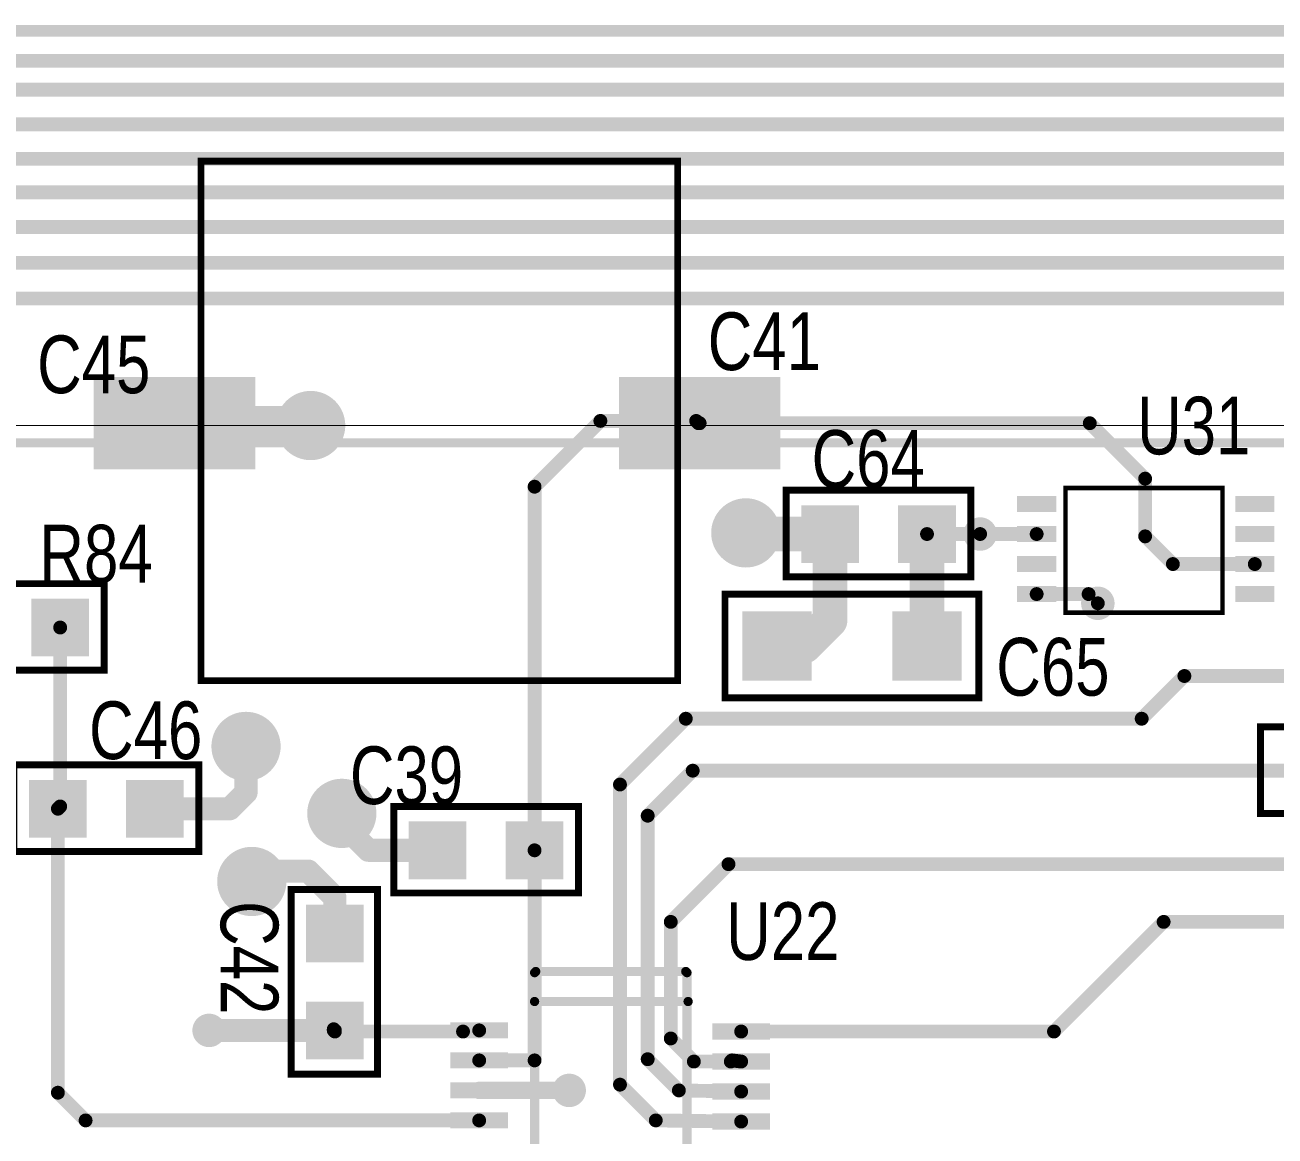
# Model space of a CAD drawing. Extents: x 0 to 8.76, y 0.02 to 4.83.
# Drawn here: x 2.212 to 3.295, y 3.869 to 4.831 of the extents above; entities that cross this region are included whole.
import ezdxf

# ---------------------------------------------------------------- set-up
doc = ezdxf.new("R2010")
doc.units = 0

msp = doc.modelspace()

# ---------------------------------------------------------------- linework, layer by layer
for points, const_width in [([(8.684, 0.028), (0.778, 0.029), (0.778, 4.826), (8.686, 4.826), (8.686, 0.028), (8.684, 0.028)], 0.01), ([(1.051, 2.331), (8.563, 2.331), (8.563, 4.484), (1.051, 4.484), (1.051, 2.331)], 0.001)]:
    msp.add_lwpolyline(points, close=True, dxfattribs=dict(const_width=const_width))
at = {"layer": 'DRL'}
for points, const_width in [([(2.449, 4.484, 1), (2.469, 4.484, 1)], 0.02), ([(2.449, 4.484, 1), (2.469, 4.484, 1)], 0.02), ([(2.449, 4.484, 1), (2.469, 4.484, 1)], 0.02), ([(2.826, 4.391, 1), (2.846, 4.391, 1)], 0.02), ([(3.034, 4.39, 1), (3.044, 4.39, 1)], 0.01), ([(3.136, 4.33, 1), (3.146, 4.33, 1)], 0.01), ([(2.393, 4.206, 1), (2.413, 4.206, 1)], 0.02), ([(2.393, 4.206, 1), (2.413, 4.206, 1)], 0.02), ([(2.476, 4.148, 1), (2.496, 4.148, 1)], 0.02), ([(2.476, 4.148, 1), (2.496, 4.148, 1)], 0.02), ([(2.398, 4.089, 1), (2.418, 4.089, 1)], 0.02), ([(2.398, 4.089, 1), (2.418, 4.089, 1)], 0.02), ([(2.366, 3.96, 1), (2.376, 3.96, 1)], 0.01), ([(2.678, 3.908, 1), (2.688, 3.908, 1)], 0.01)]:
    msp.add_lwpolyline(points, format="xyb", close=True, dxfattribs=dict(at, const_width=const_width))
at = {"layer": 'FAB'}
for points, const_width in [([(2.449, 4.484, 1), (2.469, 4.484, 1)], 0.02), ([(2.449, 4.484, 1), (2.469, 4.484, 1)], 0.02), ([(2.449, 4.484, 1), (2.469, 4.484, 1)], 0.02), ([(2.826, 4.391, 1), (2.846, 4.391, 1)], 0.02), ([(3.034, 4.39, 1), (3.044, 4.39, 1)], 0.01), ([(3.136, 4.33, 1), (3.146, 4.33, 1)], 0.01), ([(2.393, 4.206, 1), (2.413, 4.206, 1)], 0.02), ([(2.393, 4.206, 1), (2.413, 4.206, 1)], 0.02), ([(2.476, 4.148, 1), (2.496, 4.148, 1)], 0.02), ([(2.476, 4.148, 1), (2.496, 4.148, 1)], 0.02), ([(2.398, 4.089, 1), (2.418, 4.089, 1)], 0.02), ([(2.398, 4.089, 1), (2.418, 4.089, 1)], 0.02), ([(2.366, 3.96, 1), (2.376, 3.96, 1)], 0.01), ([(2.678, 3.908, 1), (2.688, 3.908, 1)], 0.01)]:
    msp.add_lwpolyline(points, format="xyb", close=True, dxfattribs=dict(at, const_width=const_width))
at = {"layer": 'GND'}
for points, const_width in [([(2.447, 4.484, 1), (2.471, 4.484, 1)], 0.025), ([(2.447, 4.484, 1), (2.471, 4.484, 1)], 0.025), ([(2.447, 4.484, 1), (2.471, 4.484, 1)], 0.025), ([(2.824, 4.391, 1), (2.848, 4.391, 1)], 0.025), ([(3.033, 4.39, 1), (3.045, 4.39, 1)], 0.012), ([(3.135, 4.33, 1), (3.147, 4.33, 1)], 0.012), ([(2.391, 4.206, 1), (2.415, 4.206, 1)], 0.025), ([(2.391, 4.206, 1), (2.415, 4.206, 1)], 0.025), ([(2.474, 4.148, 1), (2.498, 4.148, 1)], 0.025), ([(2.474, 4.148, 1), (2.498, 4.148, 1)], 0.025), ([(2.396, 4.089, 1), (2.42, 4.089, 1)], 0.025), ([(2.396, 4.089, 1), (2.42, 4.089, 1)], 0.025), ([(2.365, 3.96, 1), (2.377, 3.96, 1)], 0.012), ([(2.677, 3.908, 1), (2.689, 3.908, 1)], 0.012)]:
    msp.add_lwpolyline(points, format="xyb", close=True, dxfattribs=dict(at, const_width=const_width))
at = {"layer": 'I10'}
for points, const_width in [([(2.447, 4.484, 1), (2.471, 4.484, 1)], 0.025), ([(2.447, 4.484, 1), (2.471, 4.484, 1)], 0.025), ([(2.447, 4.484, 1), (2.471, 4.484, 1)], 0.025), ([(2.824, 4.391, 1), (2.848, 4.391, 1)], 0.025), ([(3.033, 4.39, 1), (3.045, 4.39, 1)], 0.012), ([(3.135, 4.33, 1), (3.147, 4.33, 1)], 0.012), ([(2.391, 4.206, 1), (2.415, 4.206, 1)], 0.025), ([(2.391, 4.206, 1), (2.415, 4.206, 1)], 0.025), ([(2.474, 4.148, 1), (2.498, 4.148, 1)], 0.025), ([(2.474, 4.148, 1), (2.498, 4.148, 1)], 0.025), ([(2.396, 4.089, 1), (2.42, 4.089, 1)], 0.025), ([(2.396, 4.089, 1), (2.42, 4.089, 1)], 0.025), ([(2.365, 3.96, 1), (2.377, 3.96, 1)], 0.012), ([(2.677, 3.908, 1), (2.689, 3.908, 1)], 0.012)]:
    msp.add_lwpolyline(points, format="xyb", close=True, dxfattribs=dict(at, const_width=const_width))
at = {"layer": 'I11'}
for points, const_width in [([(2.447, 4.484, 1), (2.471, 4.484, 1)], 0.025), ([(2.447, 4.484, 1), (2.471, 4.484, 1)], 0.025), ([(2.447, 4.484, 1), (2.471, 4.484, 1)], 0.025), ([(2.824, 4.391, 1), (2.848, 4.391, 1)], 0.025), ([(3.033, 4.39, 1), (3.045, 4.39, 1)], 0.012), ([(3.135, 4.33, 1), (3.147, 4.33, 1)], 0.012), ([(2.391, 4.206, 1), (2.415, 4.206, 1)], 0.025), ([(2.391, 4.206, 1), (2.415, 4.206, 1)], 0.025), ([(2.474, 4.148, 1), (2.498, 4.148, 1)], 0.025), ([(2.474, 4.148, 1), (2.498, 4.148, 1)], 0.025), ([(2.396, 4.089, 1), (2.42, 4.089, 1)], 0.025), ([(2.396, 4.089, 1), (2.42, 4.089, 1)], 0.025), ([(2.365, 3.96, 1), (2.377, 3.96, 1)], 0.012), ([(2.677, 3.908, 1), (2.689, 3.908, 1)], 0.012)]:
    msp.add_lwpolyline(points, format="xyb", close=True, dxfattribs=dict(at, const_width=const_width))
at = {"layer": 'I12'}
for points, const_width in [([(2.447, 4.484, 1), (2.471, 4.484, 1)], 0.025), ([(2.447, 4.484, 1), (2.471, 4.484, 1)], 0.025), ([(2.447, 4.484, 1), (2.471, 4.484, 1)], 0.025), ([(2.824, 4.391, 1), (2.848, 4.391, 1)], 0.025), ([(3.033, 4.39, 1), (3.045, 4.39, 1)], 0.012), ([(3.135, 4.33, 1), (3.147, 4.33, 1)], 0.012), ([(2.391, 4.206, 1), (2.415, 4.206, 1)], 0.025), ([(2.391, 4.206, 1), (2.415, 4.206, 1)], 0.025), ([(2.474, 4.148, 1), (2.498, 4.148, 1)], 0.025), ([(2.474, 4.148, 1), (2.498, 4.148, 1)], 0.025), ([(2.396, 4.089, 1), (2.42, 4.089, 1)], 0.025), ([(2.396, 4.089, 1), (2.42, 4.089, 1)], 0.025), ([(2.365, 3.96, 1), (2.377, 3.96, 1)], 0.012), ([(2.677, 3.908, 1), (2.689, 3.908, 1)], 0.012)]:
    msp.add_lwpolyline(points, format="xyb", close=True, dxfattribs=dict(at, const_width=const_width))
at = {"layer": 'IN3'}
for points, const_width in [([(2.447, 4.484, 1), (2.471, 4.484, 1)], 0.025), ([(2.447, 4.484, 1), (2.471, 4.484, 1)], 0.025), ([(2.447, 4.484, 1), (2.471, 4.484, 1)], 0.025), ([(2.824, 4.391, 1), (2.848, 4.391, 1)], 0.025), ([(3.033, 4.39, 1), (3.045, 4.39, 1)], 0.012), ([(3.135, 4.33, 1), (3.147, 4.33, 1)], 0.012), ([(2.391, 4.206, 1), (2.415, 4.206, 1)], 0.025), ([(2.391, 4.206, 1), (2.415, 4.206, 1)], 0.025), ([(2.474, 4.148, 1), (2.498, 4.148, 1)], 0.025), ([(2.474, 4.148, 1), (2.498, 4.148, 1)], 0.025), ([(2.396, 4.089, 1), (2.42, 4.089, 1)], 0.025), ([(2.396, 4.089, 1), (2.42, 4.089, 1)], 0.025), ([(2.365, 3.96, 1), (2.377, 3.96, 1)], 0.012), ([(2.677, 3.908, 1), (2.689, 3.908, 1)], 0.012)]:
    msp.add_lwpolyline(points, format="xyb", close=True, dxfattribs=dict(at, const_width=const_width))
at = {"layer": 'IN4'}
for points, const_width in [([(2.447, 4.484, 1), (2.471, 4.484, 1)], 0.025), ([(2.447, 4.484, 1), (2.471, 4.484, 1)], 0.025), ([(2.447, 4.484, 1), (2.471, 4.484, 1)], 0.025), ([(2.824, 4.391, 1), (2.848, 4.391, 1)], 0.025), ([(3.033, 4.39, 1), (3.045, 4.39, 1)], 0.012), ([(3.135, 4.33, 1), (3.147, 4.33, 1)], 0.012), ([(2.391, 4.206, 1), (2.415, 4.206, 1)], 0.025), ([(2.391, 4.206, 1), (2.415, 4.206, 1)], 0.025), ([(2.474, 4.148, 1), (2.498, 4.148, 1)], 0.025), ([(2.474, 4.148, 1), (2.498, 4.148, 1)], 0.025), ([(2.396, 4.089, 1), (2.42, 4.089, 1)], 0.025), ([(2.396, 4.089, 1), (2.42, 4.089, 1)], 0.025), ([(2.365, 3.96, 1), (2.377, 3.96, 1)], 0.012), ([(2.677, 3.908, 1), (2.689, 3.908, 1)], 0.012)]:
    msp.add_lwpolyline(points, format="xyb", close=True, dxfattribs=dict(at, const_width=const_width))
at = {"layer": 'IN5'}
for points, const_width in [([(2.447, 4.484, 1), (2.471, 4.484, 1)], 0.025), ([(2.447, 4.484, 1), (2.471, 4.484, 1)], 0.025), ([(2.447, 4.484, 1), (2.471, 4.484, 1)], 0.025), ([(2.824, 4.391, 1), (2.848, 4.391, 1)], 0.025), ([(3.033, 4.39, 1), (3.045, 4.39, 1)], 0.012), ([(3.135, 4.33, 1), (3.147, 4.33, 1)], 0.012), ([(2.391, 4.206, 1), (2.415, 4.206, 1)], 0.025), ([(2.391, 4.206, 1), (2.415, 4.206, 1)], 0.025), ([(2.474, 4.148, 1), (2.498, 4.148, 1)], 0.025), ([(2.474, 4.148, 1), (2.498, 4.148, 1)], 0.025), ([(2.396, 4.089, 1), (2.42, 4.089, 1)], 0.025), ([(2.396, 4.089, 1), (2.42, 4.089, 1)], 0.025), ([(2.365, 3.96, 1), (2.377, 3.96, 1)], 0.012), ([(2.677, 3.908, 1), (2.689, 3.908, 1)], 0.012)]:
    msp.add_lwpolyline(points, format="xyb", close=True, dxfattribs=dict(at, const_width=const_width))
at = {"layer": 'IN6'}
for points, const_width in [([(2.447, 4.484, 1), (2.471, 4.484, 1)], 0.025), ([(2.447, 4.484, 1), (2.471, 4.484, 1)], 0.025), ([(2.447, 4.484, 1), (2.471, 4.484, 1)], 0.025), ([(2.824, 4.391, 1), (2.848, 4.391, 1)], 0.025), ([(3.033, 4.39, 1), (3.045, 4.39, 1)], 0.012), ([(3.135, 4.33, 1), (3.147, 4.33, 1)], 0.012), ([(2.391, 4.206, 1), (2.415, 4.206, 1)], 0.025), ([(2.391, 4.206, 1), (2.415, 4.206, 1)], 0.025), ([(2.474, 4.148, 1), (2.498, 4.148, 1)], 0.025), ([(2.474, 4.148, 1), (2.498, 4.148, 1)], 0.025), ([(2.396, 4.089, 1), (2.42, 4.089, 1)], 0.025), ([(2.396, 4.089, 1), (2.42, 4.089, 1)], 0.025), ([(2.365, 3.96, 1), (2.377, 3.96, 1)], 0.012), ([(2.677, 3.908, 1), (2.689, 3.908, 1)], 0.012)]:
    msp.add_lwpolyline(points, format="xyb", close=True, dxfattribs=dict(at, const_width=const_width))
at = {"layer": 'IN7'}
for points, const_width in [([(2.447, 4.484, 1), (2.471, 4.484, 1)], 0.025), ([(2.447, 4.484, 1), (2.471, 4.484, 1)], 0.025), ([(2.447, 4.484, 1), (2.471, 4.484, 1)], 0.025), ([(2.824, 4.391, 1), (2.848, 4.391, 1)], 0.025), ([(3.033, 4.39, 1), (3.045, 4.39, 1)], 0.012), ([(3.135, 4.33, 1), (3.147, 4.33, 1)], 0.012), ([(2.391, 4.206, 1), (2.415, 4.206, 1)], 0.025), ([(2.391, 4.206, 1), (2.415, 4.206, 1)], 0.025), ([(2.474, 4.148, 1), (2.498, 4.148, 1)], 0.025), ([(2.474, 4.148, 1), (2.498, 4.148, 1)], 0.025), ([(2.396, 4.089, 1), (2.42, 4.089, 1)], 0.025), ([(2.396, 4.089, 1), (2.42, 4.089, 1)], 0.025), ([(2.365, 3.96, 1), (2.377, 3.96, 1)], 0.012), ([(2.677, 3.908, 1), (2.689, 3.908, 1)], 0.012)]:
    msp.add_lwpolyline(points, format="xyb", close=True, dxfattribs=dict(at, const_width=const_width))
at = {"layer": 'IN8'}
for points, const_width in [([(2.447, 4.484, 1), (2.471, 4.484, 1)], 0.025), ([(2.447, 4.484, 1), (2.471, 4.484, 1)], 0.025), ([(2.447, 4.484, 1), (2.471, 4.484, 1)], 0.025), ([(2.824, 4.391, 1), (2.848, 4.391, 1)], 0.025), ([(3.033, 4.39, 1), (3.045, 4.39, 1)], 0.012), ([(3.135, 4.33, 1), (3.147, 4.33, 1)], 0.012), ([(2.391, 4.206, 1), (2.415, 4.206, 1)], 0.025), ([(2.391, 4.206, 1), (2.415, 4.206, 1)], 0.025), ([(2.474, 4.148, 1), (2.498, 4.148, 1)], 0.025), ([(2.474, 4.148, 1), (2.498, 4.148, 1)], 0.025), ([(2.396, 4.089, 1), (2.42, 4.089, 1)], 0.025), ([(2.396, 4.089, 1), (2.42, 4.089, 1)], 0.025), ([(2.365, 3.96, 1), (2.377, 3.96, 1)], 0.012), ([(2.677, 3.908, 1), (2.689, 3.908, 1)], 0.012)]:
    msp.add_lwpolyline(points, format="xyb", close=True, dxfattribs=dict(at, const_width=const_width))
at = {"layer": 'IN9'}
for points, const_width in [([(2.447, 4.484, 1), (2.471, 4.484, 1)], 0.025), ([(2.447, 4.484, 1), (2.471, 4.484, 1)], 0.025), ([(2.447, 4.484, 1), (2.471, 4.484, 1)], 0.025), ([(2.824, 4.391, 1), (2.848, 4.391, 1)], 0.025), ([(3.033, 4.39, 1), (3.045, 4.39, 1)], 0.012), ([(3.135, 4.33, 1), (3.147, 4.33, 1)], 0.012), ([(2.391, 4.206, 1), (2.415, 4.206, 1)], 0.025), ([(2.391, 4.206, 1), (2.415, 4.206, 1)], 0.025), ([(2.474, 4.148, 1), (2.498, 4.148, 1)], 0.025), ([(2.474, 4.148, 1), (2.498, 4.148, 1)], 0.025), ([(2.396, 4.089, 1), (2.42, 4.089, 1)], 0.025), ([(2.396, 4.089, 1), (2.42, 4.089, 1)], 0.025), ([(2.365, 3.96, 1), (2.377, 3.96, 1)], 0.012), ([(2.677, 3.908, 1), (2.689, 3.908, 1)], 0.012)]:
    msp.add_lwpolyline(points, format="xyb", close=True, dxfattribs=dict(at, const_width=const_width))
at = {"layer": 'NOT'}
for points, const_width in [([(2.449, 4.484, 1), (2.469, 4.484, 1)], 0.02), ([(2.449, 4.484, 1), (2.469, 4.484, 1)], 0.02), ([(2.449, 4.484, 1), (2.469, 4.484, 1)], 0.02), ([(2.826, 4.391, 1), (2.846, 4.391, 1)], 0.02), ([(3.034, 4.39, 1), (3.044, 4.39, 1)], 0.01), ([(3.136, 4.33, 1), (3.146, 4.33, 1)], 0.01), ([(2.393, 4.206, 1), (2.413, 4.206, 1)], 0.02), ([(2.393, 4.206, 1), (2.413, 4.206, 1)], 0.02), ([(2.476, 4.148, 1), (2.496, 4.148, 1)], 0.02), ([(2.476, 4.148, 1), (2.496, 4.148, 1)], 0.02), ([(2.398, 4.089, 1), (2.418, 4.089, 1)], 0.02), ([(2.398, 4.089, 1), (2.418, 4.089, 1)], 0.02), ([(2.366, 3.96, 1), (2.376, 3.96, 1)], 0.01), ([(2.678, 3.908, 1), (2.688, 3.908, 1)], 0.01)]:
    msp.add_lwpolyline(points, format="xyb", close=True, dxfattribs=dict(at, const_width=const_width))
at = {"layer": 'PWR'}
for points, const_width in [([(2.447, 4.484, 1), (2.471, 4.484, 1)], 0.025), ([(2.447, 4.484, 1), (2.471, 4.484, 1)], 0.025), ([(2.447, 4.484, 1), (2.471, 4.484, 1)], 0.025), ([(2.824, 4.391, 1), (2.848, 4.391, 1)], 0.025), ([(3.033, 4.39, 1), (3.045, 4.39, 1)], 0.012), ([(3.135, 4.33, 1), (3.147, 4.33, 1)], 0.012), ([(2.391, 4.206, 1), (2.415, 4.206, 1)], 0.025), ([(2.391, 4.206, 1), (2.415, 4.206, 1)], 0.025), ([(2.474, 4.148, 1), (2.498, 4.148, 1)], 0.025), ([(2.474, 4.148, 1), (2.498, 4.148, 1)], 0.025), ([(2.396, 4.089, 1), (2.42, 4.089, 1)], 0.025), ([(2.396, 4.089, 1), (2.42, 4.089, 1)], 0.025), ([(2.365, 3.96, 1), (2.377, 3.96, 1)], 0.012), ([(2.677, 3.908, 1), (2.689, 3.908, 1)], 0.012)]:
    msp.add_lwpolyline(points, format="xyb", close=True, dxfattribs=dict(at, const_width=const_width))
at = {"layer": 'SMT'}
for points, const_width in [([(2.444, 4.484, 1), (2.474, 4.484, 1)], 0.03), ([(2.444, 4.484, 1), (2.474, 4.484, 1)], 0.03), ([(2.444, 4.484, 1), (2.474, 4.484, 1)], 0.03), ([(2.821, 4.391, 1), (2.851, 4.391, 1)], 0.03), ([(3.032, 4.39, 1), (3.046, 4.39, 1)], 0.015), ([(3.134, 4.33, 1), (3.148, 4.33, 1)], 0.015), ([(2.388, 4.206, 1), (2.418, 4.206, 1)], 0.03), ([(2.388, 4.206, 1), (2.418, 4.206, 1)], 0.03), ([(2.471, 4.148, 1), (2.501, 4.148, 1)], 0.03), ([(2.471, 4.148, 1), (2.501, 4.148, 1)], 0.03), ([(2.393, 4.089, 1), (2.423, 4.089, 1)], 0.03), ([(2.393, 4.089, 1), (2.423, 4.089, 1)], 0.03), ([(2.364, 3.96, 1), (2.378, 3.96, 1)], 0.015), ([(2.676, 3.908, 1), (2.69, 3.908, 1)], 0.015)]:
    msp.add_lwpolyline(points, format="xyb", close=True, dxfattribs=dict(at, const_width=const_width))
for points in [[(2.271, 4.446), (2.411, 4.446), (2.271, 4.526), (2.411, 4.526)], [(2.726, 4.446), (2.866, 4.446), (2.726, 4.526), (2.866, 4.526)], [(3.071, 4.409), (3.105, 4.409), (3.071, 4.423), (3.105, 4.423)], [(3.26, 4.409), (3.294, 4.409), (3.26, 4.423), (3.294, 4.423)], [(2.884, 4.365), (2.934, 4.365), (2.884, 4.415), (2.934, 4.415)], [(2.968, 4.365), (3.018, 4.365), (2.968, 4.415), (3.018, 4.415)], [(3.071, 4.383), (3.105, 4.383), (3.071, 4.397), (3.105, 4.397)], [(3.26, 4.383), (3.294, 4.383), (3.26, 4.397), (3.294, 4.397)], [(3.071, 4.357), (3.105, 4.357), (3.071, 4.371), (3.105, 4.371)], [(3.26, 4.357), (3.294, 4.357), (3.26, 4.371), (3.294, 4.371)], [(3.071, 4.331), (3.105, 4.331), (3.071, 4.345), (3.105, 4.345)], [(3.26, 4.331), (3.294, 4.331), (3.26, 4.345), (3.294, 4.345)], [(2.217, 4.284), (2.267, 4.284), (2.217, 4.334), (2.267, 4.334)], [(2.833, 4.263), (2.893, 4.263), (2.833, 4.323), (2.893, 4.323)], [(2.963, 4.263), (3.023, 4.263), (2.963, 4.323), (3.023, 4.323)], [(2.215, 4.127), (2.265, 4.127), (2.215, 4.177), (2.265, 4.177)], [(2.299, 4.127), (2.349, 4.127), (2.299, 4.177), (2.349, 4.177)], [(2.544, 4.091), (2.594, 4.091), (2.544, 4.141), (2.594, 4.141)], [(2.628, 4.091), (2.678, 4.091), (2.628, 4.141), (2.678, 4.141)], [(2.455, 4.019), (2.505, 4.019), (2.455, 4.069), (2.505, 4.069)], [(2.455, 3.935), (2.505, 3.935), (2.455, 3.985), (2.505, 3.985)], [(2.58, 3.953), (2.63, 3.953), (2.58, 3.967), (2.63, 3.967)], [(2.807, 3.952), (2.857, 3.952), (2.807, 3.966), (2.857, 3.966)], [(2.58, 3.927), (2.63, 3.927), (2.58, 3.941), (2.63, 3.941)], [(2.807, 3.926), (2.857, 3.926), (2.807, 3.94), (2.857, 3.94)], [(2.58, 3.901), (2.63, 3.901), (2.58, 3.915), (2.63, 3.915)], [(2.807, 3.9), (2.857, 3.9), (2.807, 3.914), (2.857, 3.914)], [(2.58, 3.875), (2.63, 3.875), (2.58, 3.889), (2.63, 3.889)], [(2.807, 3.874), (2.857, 3.874), (2.807, 3.888), (2.857, 3.888)]]:
    msp.add_solid(points, dxfattribs=at)
at = {"layer": 'SPT'}
for points in [[(2.271, 4.446), (2.411, 4.446), (2.271, 4.526), (2.411, 4.526)], [(2.726, 4.446), (2.866, 4.446), (2.726, 4.526), (2.866, 4.526)], [(3.071, 4.409), (3.105, 4.409), (3.071, 4.423), (3.105, 4.423)], [(3.26, 4.409), (3.294, 4.409), (3.26, 4.423), (3.294, 4.423)], [(2.884, 4.365), (2.934, 4.365), (2.884, 4.415), (2.934, 4.415)], [(2.968, 4.365), (3.018, 4.365), (2.968, 4.415), (3.018, 4.415)], [(3.071, 4.383), (3.105, 4.383), (3.071, 4.397), (3.105, 4.397)], [(3.26, 4.383), (3.294, 4.383), (3.26, 4.397), (3.294, 4.397)], [(3.071, 4.357), (3.105, 4.357), (3.071, 4.371), (3.105, 4.371)], [(3.26, 4.357), (3.294, 4.357), (3.26, 4.371), (3.294, 4.371)], [(3.071, 4.331), (3.105, 4.331), (3.071, 4.345), (3.105, 4.345)], [(3.26, 4.331), (3.294, 4.331), (3.26, 4.345), (3.294, 4.345)], [(2.217, 4.284), (2.267, 4.284), (2.217, 4.334), (2.267, 4.334)], [(2.833, 4.263), (2.893, 4.263), (2.833, 4.323), (2.893, 4.323)], [(2.963, 4.263), (3.023, 4.263), (2.963, 4.323), (3.023, 4.323)], [(2.215, 4.127), (2.265, 4.127), (2.215, 4.177), (2.265, 4.177)], [(2.299, 4.127), (2.349, 4.127), (2.299, 4.177), (2.349, 4.177)], [(2.544, 4.091), (2.594, 4.091), (2.544, 4.141), (2.594, 4.141)], [(2.628, 4.091), (2.678, 4.091), (2.628, 4.141), (2.678, 4.141)], [(2.455, 4.019), (2.505, 4.019), (2.455, 4.069), (2.505, 4.069)], [(2.455, 3.935), (2.505, 3.935), (2.455, 3.985), (2.505, 3.985)], [(2.58, 3.953), (2.63, 3.953), (2.58, 3.967), (2.63, 3.967)], [(2.807, 3.952), (2.857, 3.952), (2.807, 3.966), (2.857, 3.966)], [(2.58, 3.927), (2.63, 3.927), (2.58, 3.941), (2.63, 3.941)], [(2.807, 3.926), (2.857, 3.926), (2.807, 3.94), (2.857, 3.94)], [(2.58, 3.901), (2.63, 3.901), (2.58, 3.915), (2.63, 3.915)], [(2.807, 3.9), (2.857, 3.9), (2.807, 3.914), (2.857, 3.914)], [(2.58, 3.875), (2.63, 3.875), (2.58, 3.889), (2.63, 3.889)], [(2.807, 3.874), (2.857, 3.874), (2.807, 3.888), (2.857, 3.888)]]:
    msp.add_solid(points, dxfattribs=at)
at = {"layer": 'SST'}
for points, const_width in [([(2.777, 4.553), (2.777, 4.713), (2.364, 4.713), (2.364, 4.263), (2.777, 4.263), (2.777, 4.553)], 0.006), ([(1.066, 4.467), (1.066, 2.346), (8.547, 2.346), (8.548, 2.365), (8.548, 4.469), (1.067, 4.469), (1.067, 4.468), (1.066, 4.467)], 0.008), ([(3.031, 4.353), (2.871, 4.353), (2.871, 4.353), (2.871, 4.428), (3.031, 4.428), (3.031, 4.353)], 0.006), ([(3.113, 4.322), (3.249, 4.322), (3.249, 4.43), (3.113, 4.43), (3.113, 4.322)], 0.004), ([(2.28, 4.272), (2.12, 4.272), (2.12, 4.272), (2.12, 4.347), (2.28, 4.347), (2.28, 4.272)], 0.006), ([(2.818, 4.338), (2.818, 4.248), (2.818, 4.248), (3.038, 4.248), (3.038, 4.338), (2.818, 4.338)], 0.006), ([(3.282, 4.223), (3.442, 4.223), (3.442, 4.223), (3.442, 4.148), (3.282, 4.148), (3.282, 4.223)], 0.006), ([(2.202, 4.19), (2.362, 4.19), (2.362, 4.19), (2.362, 4.115), (2.202, 4.115), (2.202, 4.19)], 0.006), ([(2.691, 4.079), (2.531, 4.079), (2.531, 4.079), (2.531, 4.154), (2.691, 4.154), (2.691, 4.079)], 0.006), ([(2.442, 3.922), (2.442, 4.082), (2.442, 4.082), (2.517, 4.082), (2.517, 3.922), (2.442, 3.922)], 0.006), ([(2.784, 4.011), (2.654, 4.011), (2.653, 4.01), (2.653, 3.734), (2.654, 3.733), (2.785, 3.733), (2.785, 4.01), (2.784, 4.011)], 0.008)]:
    msp.add_lwpolyline(points, close=True, dxfattribs=dict(at, const_width=const_width))
for points, const_width in [([(2.3625, 4.713, 1), (2.3655, 4.713, 1)], 0.003), ([(2.7755, 4.713, 1), (2.7785, 4.713, 1)], 0.003), ([(2.7755, 4.553, 1), (2.7785, 4.553, 1)], 0.003), ([(2.7755, 4.553, 1), (2.7785, 4.553, 1)], 0.003), ([(2.8695, 4.428, 1), (2.8725, 4.428, 1)], 0.003), ([(3.0295, 4.428, 1), (3.0325, 4.428, 1)], 0.003), ([(3.112, 4.43, 1), (3.114, 4.43, 1)], 0.002), ([(3.248, 4.43, 1), (3.25, 4.43, 1)], 0.002), ([(2.8695, 4.353, 1), (2.8725, 4.353, 1)], 0.003), ([(2.8695, 4.353, 1), (2.8725, 4.353, 1)], 0.003), ([(3.0295, 4.353, 1), (3.0325, 4.353, 1)], 0.003), ([(3.0295, 4.353, 1), (3.0325, 4.353, 1)], 0.003), ([(2.2785, 4.347, 1), (2.2815, 4.347, 1)], 0.003), ([(2.8165, 4.338, 1), (2.8195, 4.338, 1)], 0.003), ([(2.8165, 4.338, 1), (2.8195, 4.338, 1)], 0.003), ([(3.0365, 4.338, 1), (3.0395, 4.338, 1)], 0.003), ([(3.112, 4.322, 1), (3.114, 4.322, 1)], 0.002), ([(3.112, 4.322, 1), (3.114, 4.322, 1)], 0.002), ([(3.248, 4.322, 1), (3.25, 4.322, 1)], 0.002), ([(2.2785, 4.272, 1), (2.2815, 4.272, 1)], 0.003), ([(2.2785, 4.272, 1), (2.2815, 4.272, 1)], 0.003), ([(2.3625, 4.263, 1), (2.3655, 4.263, 1)], 0.003), ([(2.7755, 4.263, 1), (2.7785, 4.263, 1)], 0.003), ([(2.8165, 4.248, 1), (2.8195, 4.248, 1)], 0.003), ([(2.8165, 4.248, 1), (2.8195, 4.248, 1)], 0.003), ([(3.0365, 4.248, 1), (3.0395, 4.248, 1)], 0.003), ([(3.2805, 4.223, 1), (3.2835, 4.223, 1)], 0.003), ([(3.2805, 4.223, 1), (3.2835, 4.223, 1)], 0.003), ([(2.3605, 4.19, 1), (2.3635, 4.19, 1)], 0.003), ([(2.3605, 4.19, 1), (2.3635, 4.19, 1)], 0.003), ([(2.5295, 4.154, 1), (2.5325, 4.154, 1)], 0.003), ([(2.6895, 4.154, 1), (2.6925, 4.154, 1)], 0.003), ([(3.2805, 4.148, 1), (3.2835, 4.148, 1)], 0.003), ([(2.3605, 4.115, 1), (2.3635, 4.115, 1)], 0.003), ([(2.4405, 4.082, 1), (2.4435, 4.082, 1)], 0.003), ([(2.4405, 4.082, 1), (2.4435, 4.082, 1)], 0.003), ([(2.5155, 4.082, 1), (2.5185, 4.082, 1)], 0.003), ([(2.5295, 4.079, 1), (2.5325, 4.079, 1)], 0.003), ([(2.5295, 4.079, 1), (2.5325, 4.079, 1)], 0.003), ([(2.6895, 4.079, 1), (2.6925, 4.079, 1)], 0.003), ([(2.6895, 4.079, 1), (2.6925, 4.079, 1)], 0.003), ([(2.651, 4.01, 1), (2.655, 4.01, 1)], 0.004), ([(2.652, 4.011, 1), (2.656, 4.011, 1)], 0.004), ([(2.782, 4.011, 1), (2.786, 4.011, 1)], 0.004), ([(2.782, 4.011, 1), (2.786, 4.011, 1)], 0.004), ([(2.783, 4.01, 1), (2.787, 4.01, 1)], 0.004), ([(2.651, 3.985, 1), (2.655, 3.985, 1)], 0.004), ([(2.784, 3.985, 1), (2.788, 3.985, 1)], 0.004), ([(2.4405, 3.922, 1), (2.4435, 3.922, 1)], 0.003), ([(2.4405, 3.922, 1), (2.4435, 3.922, 1)], 0.003), ([(2.5155, 3.922, 1), (2.5185, 3.922, 1)], 0.003)]:
    msp.add_lwpolyline(points, format="xyb", close=True, dxfattribs=dict(at, const_width=const_width))
at = {"layer": 'SST', "const_width": 0.008}
msp.add_lwpolyline([(2.786, 3.985), (2.653, 3.985)], dxfattribs=at)
at = {"layer": 'TOP'}
for points, const_width in [([(0.977, 4.8), (7.986, 4.8)], 0.012), ([(0.992, 4.775), (7.969, 4.775)], 0.012), ([(1.005, 4.745), (7.953, 4.745)], 0.012), ([(7.831, 4.715), (1.017, 4.715)], 0.012), ([(1.034, 4.686), (7.793, 4.686)], 0.012), ([(1.052, 4.656), (7.756, 4.656)], 0.012), ([(7.722, 4.625), (1.079, 4.625)], 0.012), ([(1.103, 4.594), (7.699, 4.594)], 0.012), ([(2.457, 4.486), (2.341, 4.486)], 0.03), ([(2.457, 4.486), (2.341, 4.486)], 0.03), ([(2.341, 4.486), (2.457, 4.486)], 0.03), ([(2.459, 4.484), (2.457, 4.486)], 0.03), ([(2.459, 4.484), (2.457, 4.486)], 0.03), ([(2.457, 4.486), (2.459, 4.484)], 0.03), ([(2.653, 4.431), (2.71, 4.488)], 0.012), ([(2.71, 4.488), (2.793, 4.488)], 0.012), ([(2.793, 4.488), (2.795, 4.486)], 0.012), ([(2.795, 4.486), (2.796, 4.486)], 0.012), ([(3.134, 4.486), (2.796, 4.486)], 0.012), ([(3.182, 4.438), (3.134, 4.486)], 0.012), ([(3.182, 4.388), (3.182, 4.438)], 0.012), ([(2.653, 4.116), (2.653, 4.431)], 0.012), ([(2.836, 4.39), (2.836, 4.391)], 0.03), ([(2.909, 4.39), (2.836, 4.39)], 0.03), ([(2.909, 4.39), (2.909, 4.315)], 0.03), ([(2.993, 4.293), (2.993, 4.39)], 0.03), ([(3.088, 4.39), (2.993, 4.39)], 0.012), ([(3.088, 4.39), (3.039, 4.39)], 0.012), ([(3.088, 4.39), (3.088, 4.39)], 0.012), ([(3.206, 4.364), (3.182, 4.388)], 0.012), ([(3.277, 4.364), (3.206, 4.364)], 0.012), ([(3.133, 4.338), (3.088, 4.338)], 0.012), ([(3.141, 4.33), (3.133, 4.338)], 0.012), ([(2.909, 4.315), (2.887, 4.293)], 0.03), ([(2.242, 4.154), (2.242, 4.309)], 0.012), ([(2.887, 4.293), (2.863, 4.293)], 0.03), ([(3.216, 4.267), (3.179, 4.23)], 0.012), ([(3.636, 4.267), (3.216, 4.267)], 0.012), ([(2.784, 4.23), (2.727, 4.173)], 0.012), ([(3.179, 4.23), (2.784, 4.23)], 0.012), ([(2.403, 4.166), (2.403, 4.206)], 0.02), ([(2.403, 4.206), (2.403, 4.166)], 0.02), ([(2.751, 4.146), (2.79, 4.185)], 0.012), ([(2.79, 4.185), (3.32, 4.185)], 0.012), ([(2.389, 4.152), (2.403, 4.166)], 0.02), ([(2.403, 4.166), (2.389, 4.152)], 0.02), ([(2.727, 4.173), (2.727, 3.913)], 0.012), ([(2.24, 4.152), (2.242, 4.154)], 0.012), ([(2.324, 4.152), (2.389, 4.152)], 0.02), ([(2.389, 4.152), (2.324, 4.152)], 0.02), ([(2.24, 4.152), (2.24, 3.906)], 0.012), ([(2.486, 4.148), (2.486, 4.139)], 0.02), ([(2.486, 4.148), (2.486, 4.139)], 0.02), ([(2.486, 4.139), (2.509, 4.116)], 0.02), ([(2.486, 4.139), (2.509, 4.116)], 0.02), ([(2.751, 3.935), (2.751, 4.146)], 0.012), ([(2.509, 4.116), (2.569, 4.116)], 0.02), ([(2.509, 4.116), (2.569, 4.116)], 0.02), ([(2.653, 3.934), (2.653, 4.116)], 0.012), ([(2.417, 4.098), (2.408, 4.089)], 0.02), ([(2.417, 4.098), (2.408, 4.089)], 0.02), ([(2.457, 4.098), (2.417, 4.098)], 0.02), ([(2.457, 4.098), (2.417, 4.098)], 0.02), ([(2.48, 4.075), (2.457, 4.098)], 0.02), ([(2.48, 4.075), (2.457, 4.098)], 0.02), ([(2.821, 4.104), (2.771, 4.054)], 0.012), ([(2.771, 4.054), (2.821, 4.104)], 0.012), ([(3.516, 4.104), (2.821, 4.104)], 0.012), ([(2.821, 4.104), (3.516, 4.104)], 0.012), ([(2.48, 4.044), (2.48, 4.075)], 0.02), ([(2.48, 4.044), (2.48, 4.075)], 0.02), ([(2.771, 4.054), (2.771, 3.953)], 0.012), ([(2.771, 3.953), (2.771, 4.054)], 0.012), ([(3.198, 4.054), (3.103, 3.959)], 0.012), ([(3.638, 4.054), (3.198, 4.054)], 0.012), ([(2.371, 3.96), (2.48, 3.96)], 0.02), ([(2.48, 3.96), (2.479, 3.96)], 0.02), ([(2.479, 3.96), (2.48, 3.96)], 0.02), ([(2.479, 3.96), (2.479, 3.961)], 0.012), ([(2.479, 3.961), (2.48, 3.96)], 0.012), ([(2.48, 3.959), (2.479, 3.96)], 0.012), ([(2.591, 3.959), (2.48, 3.959)], 0.012), ([(2.605, 3.96), (2.591, 3.959)], 0.012), ([(3.103, 3.959), (2.832, 3.959)], 0.012), ([(2.771, 3.953), (2.791, 3.933)], 0.012), ([(2.791, 3.933), (2.771, 3.953)], 0.012), ([(2.605, 3.934), (2.653, 3.934)], 0.012), ([(2.778, 3.908), (2.751, 3.935)], 0.012), ([(2.791, 3.933), (2.823, 3.933)], 0.012), ([(2.832, 3.933), (2.791, 3.933)], 0.012), ([(2.823, 3.933), (2.824, 3.934)], 0.012), ([(2.824, 3.934), (2.832, 3.933)], 0.012), ([(2.24, 3.906), (2.264, 3.882)], 0.012), ([(2.683, 3.908), (2.605, 3.908)], 0.015), ([(2.727, 3.913), (2.758, 3.882)], 0.012), ([(2.832, 3.907), (2.778, 3.908)], 0.012), ([(2.264, 3.882), (2.605, 3.882)], 0.012), ([(2.758, 3.882), (2.832, 3.881)], 0.012)]:
    msp.add_lwpolyline(points, dxfattribs=dict(at, const_width=const_width))
for points, const_width in [([(2.447, 4.484, 1), (2.471, 4.484, 1)], 0.025), ([(2.447, 4.484, 1), (2.471, 4.484, 1)], 0.025), ([(2.447, 4.484, 1), (2.471, 4.484, 1)], 0.025), ([(2.3335, 4.486, 1), (2.3485, 4.486, 1)], 0.015), ([(2.3335, 4.486, 1), (2.3485, 4.486, 1)], 0.015), ([(2.3335, 4.486, 1), (2.3485, 4.486, 1)], 0.015), ([(2.4495, 4.486, 1), (2.4645, 4.486, 1)], 0.015), ([(2.4495, 4.486, 1), (2.4645, 4.486, 1)], 0.015), ([(2.4495, 4.486, 1), (2.4645, 4.486, 1)], 0.015), ([(2.4495, 4.486, 1), (2.4645, 4.486, 1)], 0.015), ([(2.4495, 4.486, 1), (2.4645, 4.486, 1)], 0.015), ([(2.4495, 4.486, 1), (2.4645, 4.486, 1)], 0.015), ([(2.4515, 4.484, 1), (2.4665, 4.484, 1)], 0.015), ([(2.4515, 4.484, 1), (2.4665, 4.484, 1)], 0.015), ([(2.4515, 4.484, 1), (2.4665, 4.484, 1)], 0.015), ([(2.707, 4.488, 1), (2.713, 4.488, 1)], 0.006), ([(2.707, 4.488, 1), (2.713, 4.488, 1)], 0.006), ([(2.79, 4.488, 1), (2.796, 4.488, 1)], 0.006), ([(2.79, 4.488, 1), (2.796, 4.488, 1)], 0.006), ([(2.792, 4.486, 1), (2.798, 4.486, 1)], 0.006), ([(2.792, 4.486, 1), (2.798, 4.486, 1)], 0.006), ([(2.793, 4.486, 1), (2.799, 4.486, 1)], 0.006), ([(2.793, 4.486, 1), (2.799, 4.486, 1)], 0.006), ([(3.131, 4.486, 1), (3.137, 4.486, 1)], 0.006), ([(3.131, 4.486, 1), (3.137, 4.486, 1)], 0.006), ([(3.179, 4.438, 1), (3.185, 4.438, 1)], 0.006), ([(3.179, 4.438, 1), (3.185, 4.438, 1)], 0.006), ([(2.65, 4.431, 1), (2.656, 4.431, 1)], 0.006), ([(2.65, 4.431, 1), (2.656, 4.431, 1)], 0.006), ([(2.824, 4.391, 1), (2.848, 4.391, 1)], 0.025), ([(2.8285, 4.391, 1), (2.8435, 4.391, 1)], 0.015), ([(2.8285, 4.39, 1), (2.8435, 4.39, 1)], 0.015), ([(2.8285, 4.39, 1), (2.8435, 4.39, 1)], 0.015), ([(2.9015, 4.39, 1), (2.9165, 4.39, 1)], 0.015), ([(2.9015, 4.39, 1), (2.9165, 4.39, 1)], 0.015), ([(2.9855, 4.39, 1), (3.0005, 4.39, 1)], 0.015), ([(3.033, 4.39, 1), (3.045, 4.39, 1)], 0.012), ([(2.99, 4.39, 1), (2.996, 4.39, 1)], 0.006), ([(3.036, 4.39, 1), (3.042, 4.39, 1)], 0.006), ([(3.085, 4.39, 1), (3.091, 4.39, 1)], 0.006), ([(3.085, 4.39, 1), (3.091, 4.39, 1)], 0.006), ([(3.085, 4.39, 1), (3.091, 4.39, 1)], 0.006), ([(3.085, 4.39, 1), (3.091, 4.39, 1)], 0.006), ([(3.179, 4.388, 1), (3.185, 4.388, 1)], 0.006), ([(3.179, 4.388, 1), (3.185, 4.388, 1)], 0.006), ([(3.203, 4.364, 1), (3.209, 4.364, 1)], 0.006), ([(3.203, 4.364, 1), (3.209, 4.364, 1)], 0.006), ([(3.274, 4.364, 1), (3.28, 4.364, 1)], 0.006), ([(3.085, 4.338, 1), (3.091, 4.338, 1)], 0.006), ([(3.13, 4.338, 1), (3.136, 4.338, 1)], 0.006), ([(3.13, 4.338, 1), (3.136, 4.338, 1)], 0.006), ([(3.135, 4.33, 1), (3.147, 4.33, 1)], 0.012), ([(3.138, 4.33, 1), (3.144, 4.33, 1)], 0.006), ([(2.9015, 4.315, 1), (2.9165, 4.315, 1)], 0.015), ([(2.9015, 4.315, 1), (2.9165, 4.315, 1)], 0.015), ([(2.239, 4.309, 1), (2.245, 4.309, 1)], 0.006), ([(2.8555, 4.293, 1), (2.8705, 4.293, 1)], 0.015), ([(2.8795, 4.293, 1), (2.8945, 4.293, 1)], 0.015), ([(2.8795, 4.293, 1), (2.8945, 4.293, 1)], 0.015), ([(2.9855, 4.293, 1), (3.0005, 4.293, 1)], 0.015), ([(3.213, 4.267, 1), (3.219, 4.267, 1)], 0.006), ([(3.213, 4.267, 1), (3.219, 4.267, 1)], 0.006), ([(2.781, 4.23, 1), (2.787, 4.23, 1)], 0.006), ([(2.781, 4.23, 1), (2.787, 4.23, 1)], 0.006), ([(3.176, 4.23, 1), (3.182, 4.23, 1)], 0.006), ([(3.176, 4.23, 1), (3.182, 4.23, 1)], 0.006), ([(2.391, 4.206, 1), (2.415, 4.206, 1)], 0.025), ([(2.391, 4.206, 1), (2.415, 4.206, 1)], 0.025), ([(2.398, 4.206, 1), (2.408, 4.206, 1)], 0.01), ([(2.398, 4.206, 1), (2.408, 4.206, 1)], 0.01), ([(2.787, 4.185, 1), (2.793, 4.185, 1)], 0.006), ([(2.787, 4.185, 1), (2.793, 4.185, 1)], 0.006), ([(2.398, 4.166, 1), (2.408, 4.166, 1)], 0.01), ([(2.398, 4.166, 1), (2.408, 4.166, 1)], 0.01), ([(2.398, 4.166, 1), (2.408, 4.166, 1)], 0.01), ([(2.398, 4.166, 1), (2.408, 4.166, 1)], 0.01), ([(2.474, 4.148, 1), (2.498, 4.148, 1)], 0.025), ([(2.474, 4.148, 1), (2.498, 4.148, 1)], 0.025), ([(2.724, 4.173, 1), (2.73, 4.173, 1)], 0.006), ([(2.724, 4.173, 1), (2.73, 4.173, 1)], 0.006), ([(2.239, 4.154, 1), (2.245, 4.154, 1)], 0.006), ([(2.239, 4.154, 1), (2.245, 4.154, 1)], 0.006), ([(2.319, 4.152, 1), (2.329, 4.152, 1)], 0.01), ([(2.319, 4.152, 1), (2.329, 4.152, 1)], 0.01), ([(2.384, 4.152, 1), (2.394, 4.152, 1)], 0.01), ([(2.384, 4.152, 1), (2.394, 4.152, 1)], 0.01), ([(2.384, 4.152, 1), (2.394, 4.152, 1)], 0.01), ([(2.384, 4.152, 1), (2.394, 4.152, 1)], 0.01), ([(2.237, 4.152, 1), (2.243, 4.152, 1)], 0.006), ([(2.237, 4.152, 1), (2.243, 4.152, 1)], 0.006), ([(2.481, 4.148, 1), (2.491, 4.148, 1)], 0.01), ([(2.481, 4.148, 1), (2.491, 4.148, 1)], 0.01), ([(2.481, 4.139, 1), (2.491, 4.139, 1)], 0.01), ([(2.481, 4.139, 1), (2.491, 4.139, 1)], 0.01), ([(2.481, 4.139, 1), (2.491, 4.139, 1)], 0.01), ([(2.481, 4.139, 1), (2.491, 4.139, 1)], 0.01), ([(2.748, 4.146, 1), (2.754, 4.146, 1)], 0.006), ([(2.748, 4.146, 1), (2.754, 4.146, 1)], 0.006), ([(2.504, 4.116, 1), (2.514, 4.116, 1)], 0.01), ([(2.504, 4.116, 1), (2.514, 4.116, 1)], 0.01), ([(2.504, 4.116, 1), (2.514, 4.116, 1)], 0.01), ([(2.504, 4.116, 1), (2.514, 4.116, 1)], 0.01), ([(2.564, 4.116, 1), (2.574, 4.116, 1)], 0.01), ([(2.564, 4.116, 1), (2.574, 4.116, 1)], 0.01), ([(2.65, 4.116, 1), (2.656, 4.116, 1)], 0.006), ([(2.65, 4.116, 1), (2.656, 4.116, 1)], 0.006), ([(2.396, 4.089, 1), (2.42, 4.089, 1)], 0.025), ([(2.396, 4.089, 1), (2.42, 4.089, 1)], 0.025), ([(2.412, 4.098, 1), (2.422, 4.098, 1)], 0.01), ([(2.412, 4.098, 1), (2.422, 4.098, 1)], 0.01), ([(2.412, 4.098, 1), (2.422, 4.098, 1)], 0.01), ([(2.412, 4.098, 1), (2.422, 4.098, 1)], 0.01), ([(2.452, 4.098, 1), (2.462, 4.098, 1)], 0.01), ([(2.452, 4.098, 1), (2.462, 4.098, 1)], 0.01), ([(2.452, 4.098, 1), (2.462, 4.098, 1)], 0.01), ([(2.452, 4.098, 1), (2.462, 4.098, 1)], 0.01), ([(2.818, 4.104, 1), (2.824, 4.104, 1)], 0.006), ([(2.818, 4.104, 1), (2.824, 4.104, 1)], 0.006), ([(2.818, 4.104, 1), (2.824, 4.104, 1)], 0.006), ([(2.818, 4.104, 1), (2.824, 4.104, 1)], 0.006), ([(2.403, 4.089, 1), (2.413, 4.089, 1)], 0.01), ([(2.403, 4.089, 1), (2.413, 4.089, 1)], 0.01), ([(2.475, 4.075, 1), (2.485, 4.075, 1)], 0.01), ([(2.475, 4.075, 1), (2.485, 4.075, 1)], 0.01), ([(2.475, 4.075, 1), (2.485, 4.075, 1)], 0.01), ([(2.475, 4.075, 1), (2.485, 4.075, 1)], 0.01), ([(2.475, 4.044, 1), (2.485, 4.044, 1)], 0.01), ([(2.475, 4.044, 1), (2.485, 4.044, 1)], 0.01), ([(2.768, 4.054, 1), (2.774, 4.054, 1)], 0.006), ([(2.768, 4.054, 1), (2.774, 4.054, 1)], 0.006), ([(2.768, 4.054, 1), (2.774, 4.054, 1)], 0.006), ([(2.768, 4.054, 1), (2.774, 4.054, 1)], 0.006), ([(3.195, 4.054, 1), (3.201, 4.054, 1)], 0.006), ([(3.195, 4.054, 1), (3.201, 4.054, 1)], 0.006), ([(2.365, 3.96, 1), (2.377, 3.96, 1)], 0.012), ([(2.366, 3.96, 1), (2.376, 3.96, 1)], 0.01), ([(2.474, 3.96, 1), (2.484, 3.96, 1)], 0.01), ([(2.474, 3.96, 1), (2.484, 3.96, 1)], 0.01), ([(2.475, 3.96, 1), (2.485, 3.96, 1)], 0.01), ([(2.475, 3.96, 1), (2.485, 3.96, 1)], 0.01), ([(2.475, 3.96, 1), (2.485, 3.96, 1)], 0.01), ([(2.476, 3.961, 1), (2.482, 3.961, 1)], 0.006), ([(2.476, 3.961, 1), (2.482, 3.961, 1)], 0.006), ([(2.476, 3.96, 1), (2.482, 3.96, 1)], 0.006), ([(2.476, 3.96, 1), (2.482, 3.96, 1)], 0.006), ([(2.477, 3.96, 1), (2.483, 3.96, 1)], 0.006), ([(2.477, 3.959, 1), (2.483, 3.959, 1)], 0.006), ([(2.477, 3.959, 1), (2.483, 3.959, 1)], 0.006), ([(2.588, 3.959, 1), (2.594, 3.959, 1)], 0.006), ([(2.588, 3.959, 1), (2.594, 3.959, 1)], 0.006), ([(2.602, 3.96, 1), (2.608, 3.96, 1)], 0.006), ([(2.829, 3.959, 1), (2.835, 3.959, 1)], 0.006), ([(3.1, 3.959, 1), (3.106, 3.959, 1)], 0.006), ([(3.1, 3.959, 1), (3.106, 3.959, 1)], 0.006), ([(2.768, 3.953, 1), (2.774, 3.953, 1)], 0.006), ([(2.768, 3.953, 1), (2.774, 3.953, 1)], 0.006), ([(2.768, 3.953, 1), (2.774, 3.953, 1)], 0.006), ([(2.768, 3.953, 1), (2.774, 3.953, 1)], 0.006), ([(2.602, 3.934, 1), (2.608, 3.934, 1)], 0.006), ([(2.65, 3.934, 1), (2.656, 3.934, 1)], 0.006), ([(2.65, 3.934, 1), (2.656, 3.934, 1)], 0.006), ([(2.748, 3.935, 1), (2.754, 3.935, 1)], 0.006), ([(2.748, 3.935, 1), (2.754, 3.935, 1)], 0.006), ([(2.788, 3.933, 1), (2.794, 3.933, 1)], 0.006), ([(2.788, 3.933, 1), (2.794, 3.933, 1)], 0.006), ([(2.788, 3.933, 1), (2.794, 3.933, 1)], 0.006), ([(2.788, 3.933, 1), (2.794, 3.933, 1)], 0.006), ([(2.82, 3.933, 1), (2.826, 3.933, 1)], 0.006), ([(2.82, 3.933, 1), (2.826, 3.933, 1)], 0.006), ([(2.821, 3.934, 1), (2.827, 3.934, 1)], 0.006), ([(2.821, 3.934, 1), (2.827, 3.934, 1)], 0.006), ([(2.829, 3.933, 1), (2.835, 3.933, 1)], 0.006), ([(2.829, 3.933, 1), (2.835, 3.933, 1)], 0.006), ([(2.237, 3.906, 1), (2.243, 3.906, 1)], 0.006), ([(2.237, 3.906, 1), (2.243, 3.906, 1)], 0.006), ([(2.6012, 3.908, 1), (2.6088, 3.908, 1)], 0.0075), ([(2.677, 3.908, 1), (2.689, 3.908, 1)], 0.012), ([(2.6792, 3.908, 1), (2.6868, 3.908, 1)], 0.0075), ([(2.724, 3.913, 1), (2.73, 3.913, 1)], 0.006), ([(2.724, 3.913, 1), (2.73, 3.913, 1)], 0.006), ([(2.775, 3.908, 1), (2.781, 3.908, 1)], 0.006), ([(2.775, 3.908, 1), (2.781, 3.908, 1)], 0.006), ([(2.829, 3.907, 1), (2.835, 3.907, 1)], 0.006), ([(2.261, 3.882, 1), (2.267, 3.882, 1)], 0.006), ([(2.261, 3.882, 1), (2.267, 3.882, 1)], 0.006), ([(2.602, 3.882, 1), (2.608, 3.882, 1)], 0.006), ([(2.755, 3.882, 1), (2.761, 3.882, 1)], 0.006), ([(2.755, 3.882, 1), (2.761, 3.882, 1)], 0.006), ([(2.829, 3.881, 1), (2.835, 3.881, 1)], 0.006)]:
    msp.add_lwpolyline(points, format="xyb", close=True, dxfattribs=dict(at, const_width=const_width))
for points in [[(2.271, 4.446), (2.411, 4.446), (2.271, 4.526), (2.411, 4.526)], [(2.726, 4.446), (2.866, 4.446), (2.726, 4.526), (2.866, 4.526)], [(3.071, 4.409), (3.105, 4.409), (3.071, 4.423), (3.105, 4.423)], [(3.26, 4.409), (3.294, 4.409), (3.26, 4.423), (3.294, 4.423)], [(2.884, 4.365), (2.934, 4.365), (2.884, 4.415), (2.934, 4.415)], [(2.968, 4.365), (3.018, 4.365), (2.968, 4.415), (3.018, 4.415)], [(3.071, 4.383), (3.105, 4.383), (3.071, 4.397), (3.105, 4.397)], [(3.26, 4.383), (3.294, 4.383), (3.26, 4.397), (3.294, 4.397)], [(3.071, 4.357), (3.105, 4.357), (3.071, 4.371), (3.105, 4.371)], [(3.26, 4.357), (3.294, 4.357), (3.26, 4.371), (3.294, 4.371)], [(3.071, 4.331), (3.105, 4.331), (3.071, 4.345), (3.105, 4.345)], [(3.26, 4.331), (3.294, 4.331), (3.26, 4.345), (3.294, 4.345)], [(2.217, 4.284), (2.267, 4.284), (2.217, 4.334), (2.267, 4.334)], [(2.833, 4.263), (2.893, 4.263), (2.833, 4.323), (2.893, 4.323)], [(2.963, 4.263), (3.023, 4.263), (2.963, 4.323), (3.023, 4.323)], [(2.215, 4.127), (2.265, 4.127), (2.215, 4.177), (2.265, 4.177)], [(2.299, 4.127), (2.349, 4.127), (2.299, 4.177), (2.349, 4.177)], [(2.544, 4.091), (2.594, 4.091), (2.544, 4.141), (2.594, 4.141)], [(2.628, 4.091), (2.678, 4.091), (2.628, 4.141), (2.678, 4.141)], [(2.455, 4.019), (2.505, 4.019), (2.455, 4.069), (2.505, 4.069)], [(2.455, 3.935), (2.505, 3.935), (2.455, 3.985), (2.505, 3.985)], [(2.58, 3.953), (2.63, 3.953), (2.58, 3.967), (2.63, 3.967)], [(2.807, 3.952), (2.857, 3.952), (2.807, 3.966), (2.857, 3.966)], [(2.58, 3.927), (2.63, 3.927), (2.58, 3.941), (2.63, 3.941)], [(2.807, 3.926), (2.857, 3.926), (2.807, 3.94), (2.857, 3.94)], [(2.58, 3.901), (2.63, 3.901), (2.58, 3.915), (2.63, 3.915)], [(2.807, 3.9), (2.857, 3.9), (2.807, 3.914), (2.857, 3.914)], [(2.58, 3.875), (2.63, 3.875), (2.58, 3.889), (2.63, 3.889)], [(2.807, 3.874), (2.857, 3.874), (2.807, 3.888), (2.857, 3.888)]]:
    msp.add_solid(points, dxfattribs=at)

# ---------------------------------------------------------------- texts
at = {"layer": 'SST', "width": 0.8}
for s, rotation, p in [('C41', 360, (2.803, 4.532)), ('C45', 360, (2.222, 4.512)), ('U31', 360, (3.175, 4.459)), ('C65', 360, (3.053, 4.25)), ('C46', 360, (2.267, 4.195)), ('C42', 270, (2.381, 4.072)), ('U22', 360, (2.819, 4.021))]:
    msp.add_text(s, height=0.05, rotation=rotation, dxfattribs=at).set_placement(p)
for s, p in [('C64', (2.893, 4.43)), ('R84', (2.224, 4.348)), ('C39', (2.493, 4.156))]:
    msp.add_text(s, height=0.05, dxfattribs=at).set_placement(p)

doc.saveas('drawing.dxf')
